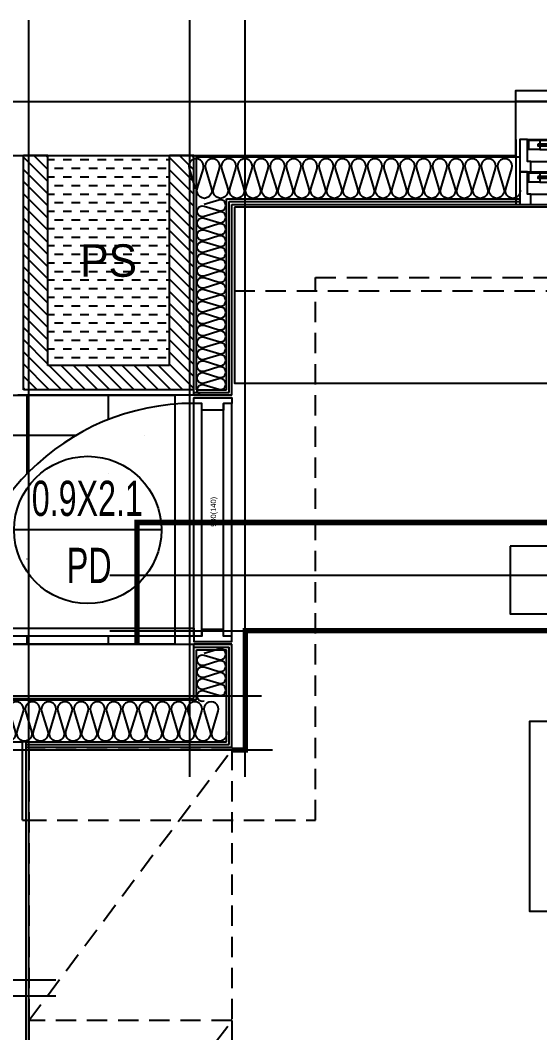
# Model space of a CAD drawing. Header units: millimetres. Extents: x -24416 to 92204, y -190080 to 23760.
# Drawn here: x 61772 to 63692, y 12397 to 16137 of the extents above; entities that cross this region are included whole.
import ezdxf
from ezdxf.enums import TextEntityAlignment as Align
from ezdxf.xclip import XClip

# ---------------------------------------------------------------- set-up
doc = ezdxf.new("R2010")
doc.units = ezdxf.units.MM
doc.header["$LTSCALE"] = 50
doc.header["$XCLIPFRAME"] = 0
for name, pattern in [('AUDIT_D_220706163347-0', [0]), ('CEN', [62, 60, -1, 0, -1]), ('HID', [2.3, 1.5, -0.8]), ('HIDDEN', [9.525, 6.35, -3.175])]:
    doc.linetypes.add(name, pattern=pattern)
for name, color, linetype in [('A-SOL252', 252, 'Continuous'), ('A-창호부호', 4, 'Continuous'), ('A_HAT', 8, 'Continuous'), ('CEN_CON', 1, 'CEN'), ('CEN_WALL', 12, 'CEN'), ('CONC', 2, 'Continuous'), ('dan1', 7, 'HID'), ('DOOR', 4, 'Continuous'), ('ELE3_CON', 7, 'Continuous'), ('FIN', 6, 'Continuous'), ('FUR', 4, 'Continuous'), ('FUR_가전', 8, 'HID'), ('INS', 8, 'Continuous'), ('ROM', 7, 'AUDIT_D_220706163347-0'), ('WAL', 3, 'Continuous'), ('WAL_DRY', 7, 'Continuous'), ('WIN', 4, 'Continuous'), ('X - 단위세대$0$ETC', 6, 'Continuous'), ('바닥타일', 8, 'Continuous'), ('실명박스', 7, 'AUDIT_D_220706163347-0'), ('확장', 8, 'HIDDEN')]:
    doc.layers.add(name, color=color, linetype=linetype)
for name, color, linetype, plot in [('Defpoint', 135, 'Continuous', False), ('MC', 135, 'Continuous', False), ('X - 단위세대$0$0_임시', 134, 'Continuous', False)]:
    doc.layers.add(name, color=color, linetype=linetype, plot=plot)
doc.styles.add('HAUD01', font='Dotum.ttf')
doc.styles.add('HAUD02', font='Dotum.ttf', dxfattribs={"width": 0.8})

# ---------------------------------------------------------------- blocks, each defined once
blk = doc.blocks.new('WIN_이중창_1200')
at = {"layer": 'Defpoint'}
for p, q in [((-15, 240), (-15, 0)), ((1185, 240), (1185, 0))]:
    blk.add_line(p, q, dxfattribs=at)
at = {"layer": 'WIN'}
blk.add_line((585, -100), (585, 340), dxfattribs=at)
at = {"layer": 'WIN', "color": 8}
for p, q in [((1142, 240), (28, 240)), ((1097, 237), (605, 237)), ((565, 196), (73, 196)), ((1097, 202), (605, 202)), ((1130, 158), (40, 158)), ((565, 161), (73, 161)), ((1130, 120), (40, 120)), ((1097, 117), (605, 117)), ((565, 76), (73, 76)), ((1097, 82), (605, 82)), ((1130, 38), (40, 38)), ((565, 41), (73, 41)), ((1130, 0), (40, 0))]:
    blk.add_line(p, q, dxfattribs=at)
at = {"layer": 'WIN'}
for points in [[(40, 158), (28, 158), (28, 240), (0, 240), (0, 120), (40, 120), (40, 158)], [(605, 216.5), (605, 202), (565, 202), (565, 237), (605, 237), (605, 222.5)], [(1097, 216.5), (1097, 202), (1137, 202), (1137, 237), (1097, 237), (1097, 222.5)], [(1130, 158), (1142, 158), (1142, 240), (1170, 240), (1170, 120), (1130, 120), (1130, 158)], [(73, 175.5), (73, 161), (33, 161), (33, 196), (73, 196), (73, 181.5)], [(565, 175.5), (565, 161), (605, 161), (605, 196), (565, 196), (565, 181.5)], [(1104, 222.5), (1104, 216.5), (598, 216.5), (598, 222.5), (1104, 222.5)], [(572, 181.5), (572, 175.5), (66, 175.5), (66, 181.5), (572, 181.5)], [(40, 38), (28, 38), (28, 120), (0, 120), (0, 0), (40, 0), (40, 38)], [(605, 96.5), (605, 82), (565, 82), (565, 117), (605, 117), (605, 102.5)], [(1097, 96.5), (1097, 82), (1137, 82), (1137, 117), (1097, 117), (1097, 102.5)], [(1130, 38), (1142, 38), (1142, 120), (1170, 120), (1170, 0), (1130, 0), (1130, 38)], [(73, 55.5), (73, 41), (33, 41), (33, 76), (73, 76), (73, 61.5)], [(565, 55.5), (565, 41), (605, 41), (605, 76), (565, 76), (565, 61.5)], [(1104, 102.5), (1104, 96.5), (598, 96.5), (598, 102.5), (1104, 102.5)], [(572, 61.5), (572, 55.5), (66, 55.5), (66, 61.5), (572, 61.5)]]:
    blk.add_lwpolyline(points, dxfattribs=at)
blk = doc.blocks.new('PD-900(140)')
at = {"layer": 'DOOR'}
for p, q in [((20, 140), (880, 140)), ((20, 110), (880, 110)), ((20, 30), (880, 30)), ((20, 0), (880, 0))]:
    blk.add_line(p, q, dxfattribs=at)
blk.add_lwpolyline([(20, 140), (20, 1000), (50, 1000), (50, 140), (20, 140)], dxfattribs=at)
for points in [[(45, 110), (20, 110), (20, 140), (0, 140), (0, 0), (20, 0), (20, 30), (45, 30)], [(855, 110), (880, 110), (880, 140), (900, 140), (900, 0), (880, 0), (880, 30), (855, 30)]]:
    blk.add_lwpolyline(points, close=True, dxfattribs=at)
blk.add_arc((20, 140), 860, 0, 90, dxfattribs=at)
at = {"layer": 'X - 단위세대$0$0_임시'}
for p, q in [((-10, 0), (-10, 140)), ((910, 0), (910, 140))]:
    blk.add_line(p, q, dxfattribs=at)
at = {"layer": 'X - 단위세대$0$0_임시', "style": 'HAUD02'}
blk.add_text('900(140)', height=20, dxfattribs=at).set_placement((479.3, 65.4), align=Align.MIDDLE)
blk = doc.blocks.new('insul1')
blk.add_lwpolyline([(0, 0.25, 1.344031), (0.35, 0.25), (0.2, 0.75, -1.344031), (0.55, 0.75), (0.4, 0.25)], format="xyb")
blk = doc.blocks.new('U-76A(확장)')
at = {"layer": 'A-SOL252'}
h = blk.add_hatch(dxfattribs=at)
h.set_pattern_fill('DASH', color=256, scale=10, style=0)
h.set_pattern_definition([(0, (-50, 0), (31.75, 31.75), [31.75, -31.75])])
h.paths.add_polyline_path([(10005, 9835), (9555, 9835), (9555, 9060), (10005, 9060)])
at = {"layer": 'A_HAT'}
h = blk.add_hatch(dxfattribs=at)
h.set_pattern_fill('ANSI31', color=256, scale=10, style=0)
h.set_pattern_definition([(45, (-50, 0), (-22.45064, 22.45064), [])])
h.paths.add_polyline_path([(9555, 9835), (9465, 9835), (9465, 8970), (10095, 8970), (10095, 9835), (10005, 9835), (10005, 9060), (9555, 9060)])
at = {"layer": '바닥타일'}
h = blk.add_hatch(dxfattribs=at)
h.set_pattern_fill('_USER', color=256, scale=300, double=1, pattern_type=0)
h.set_pattern_definition([(0, (498301.77, 179302.88), (0, 300), []), (90, (498301.77, 179302.88), (-300, 2e-14), [])])
edge = h.paths.add_edge_path()
edge.add_line((10324.5, 8090), (10325, 8090))
edge.add_line((10325, 8090), (10325, 8060))
edge.add_line((10325, 8060), (9535, 8060))
edge.add_line((9535, 8060), (9535, 8030))
edge.add_line((9535, 8030), (10735, 8030))
edge.add_line((10735, 8030), (10735, 8150))
edge.add_line((10735, 8150), (10855, 8150))
edge.add_line((10855, 8150), (10855, 8950))
edge.add_line((10855, 8950), (9535, 8950))
edge.add_line((9535, 8950), (9535, 8917.1))
edge.add_arc((9465, 8060), 860, 1.9991, 85.3312, ccw=False)
at = {"layer": 'CEN_CON'}
for p, q in [((14635, 10035), (4795, 10035)), ((12215, 7840), (9175, 7840))]:
    blk.add_line(p, q, dxfattribs=at)
at = {"layer": 'CEN_WALL'}
for p, q in [((9480, 7540), (9480, 10335)), ((9775, 8285), (5575, 8285)), ((9975, 6790), (10965, 6790))]:
    blk.add_line(p, q, dxfattribs=at)
at = {"layer": 'CONC'}
for p, q in [((10955, 10035), (8275, 10035)), ((8275, 9835), (8275, 10035)), ((10955, 9835), (8275, 9835)), ((11965, 8030), (9465, 8030)), ((9465, 7830), (9465, 8030)), ((11965, 7830), (9465, 7830)), ((10098, 7380), (10098, 7670)), ((10272, 7670), (10098, 7670)), ((10085, 5190), (10085, 7380)), ((10098, 7380), (10085, 7380))]:
    blk.add_line(p, q, dxfattribs=at)
at = {"layer": 'dan1'}
blk.add_lwpolyline([(10085, 7380), (9015, 7380), (9015, 9385), (6375, 9385), (6375, 6225), (6065, 6225)], dxfattribs=at)
at = {"layer": 'ELE3_CON'}
blk.add_line((7075, 10035), (8275, 10035), dxfattribs=at)
at = {"layer": 'FIN'}
for q in [(9465, 8970), (10115, 8950)]:
    blk.add_line((9465, 8950), q, dxfattribs=at)
at = {"layer": 'FUR'}
blk.add_lwpolyline([(9315, 9645), (9315, 8995), (6675, 8995), (6675, 7745), (8225, 7745), (8225, 7045), (6075, 7045), (6075, 9645), (9315, 9645)], dxfattribs=at)
at = {"layer": 'FUR', "linetype": 'HID'}
blk.add_lwpolyline([(9315, 9335), (6385, 9335), (6385, 7045)], dxfattribs=at)
at = {"layer": 'FUR_가전'}
for points in [[(9325, 7640), (10075, 7640), (10075, 6640), (9325, 7640), (9325, 6640), (10075, 6640)], [(9325, 6640), (10075, 6640), (10075, 5640), (9325, 6640), (9325, 5640), (10075, 5640)]]:
    blk.add_lwpolyline(points, dxfattribs=at)
at = {"layer": 'INS'}
for p, q in [((9455, 9830), (8260, 9830)), ((9455, 8970), (9455, 9830)), ((9345, 9675), (8260, 9675)), ((9345, 8970), (9345, 9675)), ((9455, 8970), (9345, 8970)), ((9345, 7670), (9345, 8010)), ((9455, 8010), (9345, 8010)), ((9455, 7825), (9455, 8010)), ((11975, 7825), (9455, 7825)), ((10085, 7670), (9345, 7670)), ((10085, 7380), (10085, 7670)), ((10085, 7670), (10098, 7670))]:
    blk.add_line(p, q, dxfattribs=at)
at = {"layer": 'MC'}
for p, q in [((9275, 7540), (9275, 10335)), ((10075, -300), (10075, 10335)), ((9775, 8080), (5575, 8080)), ((10385, 7640), (9175, 7640)), ((9975, 6730), (10965, 6730))]:
    blk.add_line(p, q, dxfattribs=at)
at = {"layer": 'WAL'}
for p, q in [((9465, 8970), (9465, 9835)), ((9555, 9060), (9555, 9835)), ((10005, 9060), (10005, 9835)), ((10095, 8970), (10095, 9835)), ((9555, 9060), (10005, 9060)), ((9465, 8970), (10095, 8970))]:
    blk.add_line(p, q, dxfattribs=at)
at = {"layer": 'WAL', "ltscale": 100}
for p, q in [((9465, 9835), (9555, 9835)), ((10005, 9835), (10095, 9835))]:
    blk.add_line(p, q, dxfattribs=at)
at = {"layer": 'WAL_DRY'}
for p, q in [((9335, 9665), (8260, 9665)), ((9325, 9655), (8260, 9655)), ((9325, 8950), (9325, 9655)), ((9335, 8960), (9335, 9665)), ((9465, 8950), (9325, 8950)), ((9465, 8960), (9335, 8960)), ((9325, 7650), (9325, 8030)), ((9465, 8030), (9325, 8030)), ((9335, 7660), (9335, 8020)), ((9465, 8020), (9335, 8020)), ((10085, 7650), (9325, 7650)), ((10085, 7660), (9335, 7660))]:
    blk.add_line(p, q, dxfattribs=at)
at = {"layer": 'X - 단위세대$0$ETC'}
blk.add_lwpolyline([(8275, 10035), (8275, 10075), (7075, 10075), (7075, 10035), (8275, 10035)], dxfattribs=at)
at = {"layer": '바닥타일'}
blk.add_lwpolyline([(10855, 8150), (10855, 8950), (9535, 8950), (9535, 8030), (10735, 8030), (10735, 8150)], close=True, dxfattribs=at)
at = {"layer": '확장', "ltscale": 0.5, "const_width": 20, "flags": 128}
for points in [[(9675, 8030), (9675, 8480), (6065, 8480)], [(9325, 7640), (9275, 7640), (9275, 8080), (6065, 8080)]]:
    blk.add_lwpolyline(points, dxfattribs=at)
at = {"layer": 'DOOR', "xscale": -1.000000000000001, "rotation": 270}
blk.add_blockref('PD-900(140)', (9325, 8040), dxfattribs=at)
at = {"layer": 'INS', "xscale": 150, "yscale": 150, "zscale": 150, "row_count": 1, "row_spacing": 0, "column_spacing": 60}
for p, column_count in [((8260, 9675), 20), ((9345, 7670), 44)]:
    blk.add_blockref('insul1', p, dxfattribs=dict(at, column_count=column_count))
at = {"layer": 'INS', "xscale": 110.0000000000001, "yscale": 110.0000000000001, "zscale": 110.0000000000001, "rotation": 90, "row_count": 1, "row_spacing": -1.577721810442024e-30, "column_spacing": 44.00000000000004}
for p, column_count in [((9455, 8950), 16), ((9455, 7820), 4)]:
    blk.add_blockref('insul1', p, dxfattribs=dict(at, column_count=column_count))
at = {"layer": 'WIN'}
blk.add_blockref('WIN_이중창_1200', (7090, 9655), dxfattribs=at)
blk = doc.blocks.new('A$C4D377245')
at = {"layer": 'A-창호부호'}
blk.add_line((675.4, 345), (14.6, 345), dxfattribs=at)
blk.add_circle((345, 345), 330.4, dxfattribs=at)

msp = doc.modelspace()

# ---------------------------------------------------------------- linework, layer by layer
at = {"layer": '실명박스'}
msp.add_lwpolyline([(63583.2, 14194.3), (63583.2, 13944.3), (64498.2, 13944.3), (64498.2, 14194.3)], close=True, dxfattribs=at)

# ---------------------------------------------------------------- block references
ref = msp.add_blockref('U-76A(확장)', (71879, 5802.1), dxfattribs=dict(xscale=-1))
XClip(ref).set_block_clipping_path([(-1332.1523822156, -300), (14635, 13075.0000000001)])
at = {"layer": 'A-창호부호', "xscale": 0.8231884058332071, "yscale": 0.8231884058332071, "zscale": 0.8231884058332071}
msp.add_blockref('A$C4D377245', (61738, 13970.5), dxfattribs=at)

# ---------------------------------------------------------------- texts
at = {"layer": 'A-창호부호', "color": 6, "style": 'HAUD01', "width": 0.7}
for s, p in [('0.9X2.1', (62020.3, 14371.3)), ('PD', (62027.2, 14123.6))]:
    msp.add_text(s, height=130, dxfattribs=at).set_placement(p, align=Align.MIDDLE)
at = {"layer": 'ROM', "color": 3, "style": 'HAUD01'}
msp.add_text('PS', height=120, dxfattribs=at).set_placement((62099, 15249.6), align=Align.MIDDLE)

doc.saveas('drawing.dxf')
